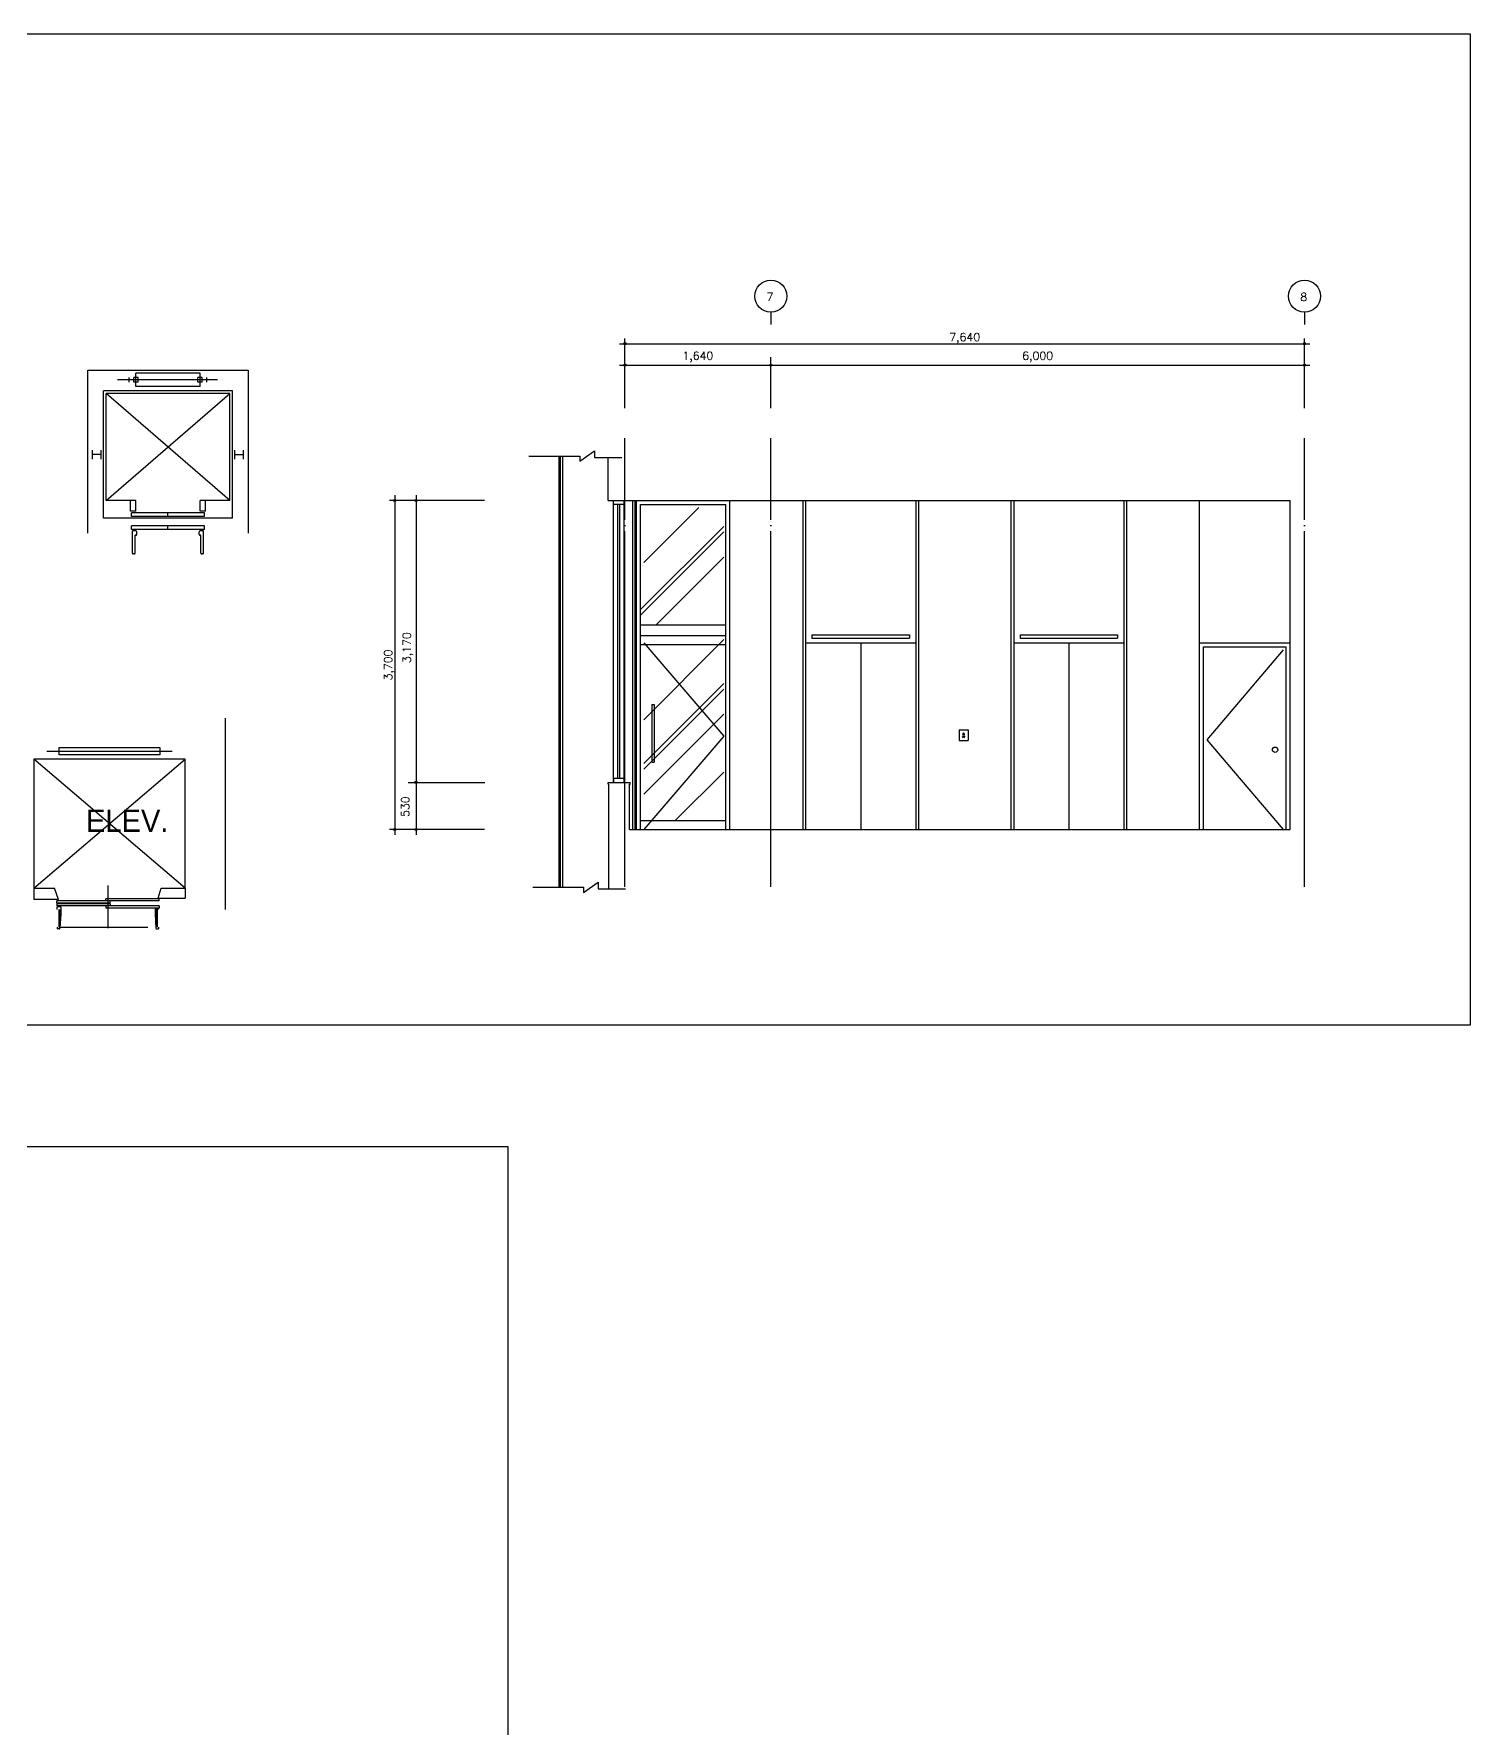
# Model space of a CAD drawing. Extents: x 25317 to 81441, y -31399 to 8952.
# Drawn here: x 65295 to 81441, y -10101 to 8952 of the extents above; entities that cross this region are included whole.
import ezdxf
from ezdxf.enums import TextEntityAlignment as Align

# ---------------------------------------------------------------- set-up
doc = ezdxf.new("R2010")
doc.units = 0
doc.header["$LTSCALE"] = 500
doc.header["$MEASUREMENT"] = 0
doc.linetypes.add('CEN1', pattern=[8.25, 8, -0.125, 0, -0.125])
doc.linetypes.add('HIDDEN', pattern=[0.375, 0.25, -0.125])
doc.layers.get('0').update_dxf_attribs({"linetype": 'CONTINUOUS'})
for name, color, linetype in [('1', 10, 'CEN1'), ('2', 9, 'CONTINUOUS'), ('3', 40, 'CONTINUOUS'), ('31', 54, 'CONTINUOUS'), ('32', 11, 'CONTINUOUS'), ('4', 200, 'CONTINUOUS'), ('5', 106, 'CONTINUOUS'), ('6', 50, 'CONTINUOUS'), ('7', 140, 'CONTINUOUS'), ('8', 254, 'CONTINUOUS'), ('ELEV', 7, 'CONTINUOUS'), ('TEXT', 5, 'CONTINUOUS'), ('WAL2', 7, 'CONTINUOUS'), ('건축', 253, 'CONTINUOUS')]:
    doc.layers.add(name, color=color, linetype=linetype)
doc.layers.add('WAL', color=2, linetype='CONTINUOUS', lineweight=40)
doc.styles.add('HS', font='romans', dxfattribs={"bigfont": 'hs'})
doc.styles.add('STYLE1', font='Gulim.ttf')

# ---------------------------------------------------------------- blocks, each defined once
blk = doc.blocks.new('DOT')
at = {"layer": '3'}
blk.add_circle((0, 0), 40, dxfattribs=at)

msp = doc.modelspace()

# ---------------------------------------------------------------- linework, layer by layer
at = {"color": 4}
for p, q in [((65295, 795), (65295, -655)), ((66995, 795), (65295, 795)), ((66995, -655), (66995, 795)), ((65295, -655), (65527, -655)), ((65295, -655), (65295, -784)), ((66727, -655), (66995, -655)), ((66995, -655), (66995, -766)), ((65570, -784), (65295, -784)), ((66691, -766), (66995, -766))]:
    msp.add_line(p, q, dxfattribs=at)
at = {"color": 1}
for p, q in [((65295, -655), (66995, 795)), ((66995, -655), (65295, 795)), ((65440, 886), (66850, 886)), ((66127, -625), (66127, -1106))]:
    msp.add_line(p, q, dxfattribs=at)
at = {"color": 4, "ltscale": 10}
for p, q in [((65570, -784), (65527, -655)), ((66691, -766), (66727, -655)), ((66702, -799), (65552, -799)), ((65552, -824), (65552, -799)), ((66152, -824), (65552, -824)), ((66152, -830), (65552, -830)), ((65552, -830), (65552, -855)), ((66702, -855), (65552, -855)), ((66102, -799), (66102, -774)), ((66702, -774), (66102, -774)), ((66102, -855), (66102, -880)), ((66702, -880), (66102, -880)), ((66152, -824), (66152, -799)), ((66152, -830), (66152, -855)), ((66702, -799), (66702, -774)), ((66702, -855), (66702, -880))]:
    msp.add_line(p, q, dxfattribs=at)
at = {"color": 6, "ltscale": 10}
for p, q in [((65557, -893), (65557, -864)), ((65597, -864), (65557, -864)), ((65597, -943), (65588, -1103)), ((65597, -864), (65597, -943)), ((66657, -885), (66657, -943)), ((66657, -885), (66697, -885)), ((66657, -943), (66667, -1103)), ((66697, -893), (66697, -885)), ((65557, -1093), (65557, -1113)), ((65578, -1113), (65557, -1113)), ((66677, -1113), (66697, -1113)), ((66697, -1093), (66697, -1113))]:
    msp.add_line(p, q, dxfattribs=at)
for points in [[(48786, 8952), (81441, 8952), (81441, -2197), (48786, -2197)], [(49394, -3560), (70624, -3560), (70624, -31399), (49394, -31399)]]:
    msp.add_lwpolyline(points, close=True)
at = {"color": 4}
msp.add_lwpolyline([(66709, 845), (65580, 845), (65580, 926), (66709, 926)], close=True, dxfattribs=at)
at = {"color": 6, "ltscale": 10}
for centre, start, end in [((65578, -1103), 270, 356.6335), ((66677, -1103), 183.3665, 270)]:
    msp.add_arc(centre, 10, start, end, dxfattribs=at)
at = {"layer": '1'}
for p, q in [((71939, -639), (71939, 4406)), ((73579, -639), (73579, 4406)), ((79579, -639), (79579, 4406))]:
    msp.add_line(p, q, dxfattribs=at)
at = {"layer": '2'}
for p, q in [((71199, -644), (71199, 4204)), ((71749, 3705), (71749, 4187)), ((71749, 3705), (79419, 3705)), ((72069, 5), (72069, 3705)), ((79419, 5), (79419, 3705)), ((69504, 535), (70363, 535)), ((71749, 535), (71999, 535)), ((71749, 515), (71749, 535)), ((71749, 515), (71759, 515)), ((71759, -661), (71759, 515)), ((71989, 5), (71989, 515)), ((71989, 515), (71999, 515)), ((71999, 515), (71999, 535)), ((71989, 5), (79419, 5))]:
    msp.add_line(p, q, dxfattribs=at)
at = {"layer": '3'}
msp.add_line((78399, 5), (78399, 3705), dxfattribs=at)
at = {"layer": '31'}
for p, q in [((73939, 3705), (73939, 5)), ((73970, 3705), (73970, 5)), ((75210, 3705), (75210, 5)), ((75239, 3705), (75239, 5)), ((76279, 3705), (76279, 5)), ((76310, 3705), (76310, 5)), ((77548, 3705), (77548, 5)), ((77579, 3705), (77579, 5)), ((73970, 2105), (75210, 2105)), ((74042, 2195), (75138, 2195)), ((74042, 2195), (74042, 2155)), ((74042, 2155), (75138, 2155)), ((75138, 2195), (75138, 2155)), ((76310, 2105), (77548, 2105)), ((76381, 2195), (77477, 2195)), ((76381, 2195), (76381, 2155)), ((76381, 2155), (77477, 2155)), ((77477, 2195), (77477, 2155))]:
    msp.add_line(p, q, dxfattribs=at)
at = {"layer": '32'}
for p, q in [((74590, 2105), (74590, 5)), ((76929, 2105), (76929, 5))]:
    msp.add_line(p, q, dxfattribs=at)
at = {"layer": '4'}
for p, q in [((75697, 1125), (75797, 1125)), ((75697, 1125), (75697, 1005)), ((75697, 1005), (75797, 1005)), ((75747, 1094), (75734, 1075)), ((75734, 1075), (75759, 1075)), ((75734, 1055), (75759, 1055)), ((75747, 1036), (75734, 1055)), ((75759, 1075), (75747, 1094)), ((75759, 1055), (75747, 1036)), ((75797, 1125), (75797, 1005))]:
    msp.add_line(p, q, dxfattribs=at)
at = {"layer": '5'}
for p, q in [((70859, 4204), (71431, 4204)), ((71214, -644), (71214, 4204)), ((71242, -644), (71242, 4204)), ((71431, 4146), (71597, 4262)), ((71431, 4204), (71431, 4146)), ((71597, 4262), (71597, 4187)), ((71597, 4187), (71903, 4187)), ((72027, 5), (72027, 3705)), ((72056, 5), (72056, 3705)), ((72150, 3006), (72769, 3625)), ((72114, 2478), (73050, 3414)), ((72114, 2415), (73050, 3351)), ((72290, 2307), (73050, 3067)), ((72150, 1240), (73050, 2140)), ((72150, 2105), (73050, 1055)), ((79339, 2025), (78479, 1015)), ((72150, 748), (73050, 1648)), ((72150, 685), (73050, 1585)), ((72150, 401), (73050, 1301)), ((73050, 1055), (72150, 5)), ((78479, 1015), (79339, 5)), ((72505, 105), (73050, 651)), ((70902, -644), (71474, -644)), ((71474, -702), (71640, -586)), ((71474, -644), (71474, -702)), ((71640, -586), (71640, -661)), ((71640, -661), (71946, -661))]:
    msp.add_line(p, q, dxfattribs=at)
at = {"layer": '6'}
for p, q in [((71811, 3660), (71811, 3705)), ((71931, 3660), (71811, 3660)), ((71931, 3660), (71931, 3705)), ((72114, 5), (72114, 3660)), ((72114, 3660), (73074, 3660)), ((73074, 5), (73074, 3660)), ((73119, 5), (73119, 3705)), ((72114, 2307), (73074, 2307)), ((72114, 2187), (73074, 2187)), ((78399, 2105), (79419, 2105)), ((72114, 2087), (73074, 2087)), ((78444, 2060), (79374, 2060)), ((78444, 5), (78444, 2060)), ((79374, 5), (79374, 2060)), ((71811, 580), (71811, 535)), ((71931, 580), (71811, 580)), ((71931, 580), (71931, 535)), ((72114, 105), (73074, 105))]:
    msp.add_line(p, q, dxfattribs=at)
at = {"layer": '7'}
for p, q in [((71811, 535), (71811, 3660)), ((71861, 580), (71861, 3660)), ((71881, 580), (71881, 3660)), ((71931, 535), (71931, 3660)), ((72241, 1411), (72241, 761)), ((72241, 1411), (72266, 1411)), ((72266, 1411), (72266, 761)), ((72241, 761), (72266, 761))]:
    msp.add_line(p, q, dxfattribs=at)
at = {"layer": '8'}
for p, q in [((73579, 5823), (73579, 5683)), ((79579, 5823), (79579, 5683)), ((71939, 4745), (71939, 5528)), ((79579, 4745), (79579, 5528)), ((71879, 5468), (79639, 5468)), ((71879, 5228), (79639, 5228)), ((73579, 4745), (73579, 5318)), ((70360, 3705), (69291, 3705)), ((69351, 3765), (69351, -55)), ((69591, 3765), (69591, -55)), ((70360, 5), (69291, 5))]:
    msp.add_line(p, q, dxfattribs=at)
for centre, radius in [((73579, 6003), 180), ((79579, 6003), 180), ((79248, 902), 30)]:
    msp.add_circle(centre, radius, dxfattribs=at)
at = {"layer": 'ELEV'}
for p, q in [((65902, 3339), (65902, 5169)), ((65902, 5169), (67702, 5169)), ((67702, 5169), (67702, 3339)), ((67360, 5062), (66234, 5062)), ((66367, 5037), (66367, 5087)), ((66467, 5087), (66417, 5087)), ((66417, 5037), (66417, 5087)), ((66467, 5037), (66417, 5037)), ((67162, 5137), (66442, 5137)), ((66442, 4987), (66442, 5137)), ((67162, 4987), (66442, 4987)), ((66467, 5037), (66467, 5087)), ((67137, 5037), (67137, 5087)), ((67187, 5087), (67137, 5087)), ((67187, 5037), (67137, 5037)), ((67162, 4987), (67162, 5137)), ((67187, 5037), (67187, 5087)), ((67237, 5037), (67237, 5087)), ((66077, 3505), (66077, 4937)), ((67527, 4937), (66077, 4937)), ((66107, 3705), (67497, 4907)), ((67497, 3705), (66107, 4907)), ((66107, 3705), (66107, 4907)), ((67497, 4907), (66107, 4907)), ((67497, 3705), (67497, 4907)), ((67527, 3505), (67527, 4937)), ((65952, 4171), (65952, 4271)), ((66052, 4221), (65952, 4221)), ((66052, 4171), (66052, 4271)), ((67552, 4171), (67552, 4271)), ((67552, 4221), (67652, 4221)), ((67652, 4171), (67652, 4271)), ((66442, 3705), (66107, 3705)), ((66382, 3585), (66382, 3705)), ((66442, 3585), (66442, 3705)), ((67497, 3705), (67162, 3705)), ((67162, 3585), (67162, 3705)), ((67222, 3585), (67222, 3705)), ((67527, 3505), (66077, 3505)), ((66442, 3585), (66382, 3585)), ((67212, 3565), (66392, 3565)), ((66392, 3525), (66392, 3565)), ((67212, 3525), (66392, 3525)), ((66802, 3525), (66802, 3565)), ((67222, 3585), (67162, 3585)), ((67212, 3525), (67212, 3565)), ((67212, 3419), (66392, 3419)), ((66392, 3379), (66392, 3419)), ((67212, 3379), (66392, 3379)), ((66442, 3364), (66402, 3364)), ((66402, 3114), (66402, 3364)), ((66442, 3314), (66432, 3314)), ((66432, 3114), (66432, 3314)), ((66452, 3324), (66452, 3354)), ((66802, 3379), (66802, 3419)), ((67152, 3324), (67152, 3354)), ((67202, 3364), (67162, 3364)), ((67172, 3314), (67162, 3314)), ((67172, 3114), (67172, 3314)), ((67202, 3114), (67202, 3364)), ((67212, 3379), (67212, 3419)), ((66422, 3104), (66412, 3104)), ((67192, 3104), (67182, 3104))]:
    msp.add_line(p, q, dxfattribs=at)
for centre, start, end in [((66442, 3354), 0, 90), ((66442, 3324), 270, 0), ((67162, 3354), 90, 180), ((67162, 3324), 180, 270), ((66412, 3114), 180, 270), ((66422, 3114), 270, 0), ((67182, 3114), 180, 270), ((67192, 3114), 270, 0)]:
    msp.add_arc(centre, 10, start, end, dxfattribs=at)
at = {"layer": 'WAL', "ltscale": 10}
for p, q in [((65577, -893), (65577, -1093)), ((66677, -893), (66677, -1093))]:
    msp.add_line(p, q, dxfattribs=at)
at = {"layer": 'WAL2', "color": 7, "linetype": 'HIDDEN', "ltscale": 8}
msp.add_line((65577, -1093), (66677, -1093), dxfattribs=at)
at = {"layer": '건축', "linetype": 'Continuous'}
msp.add_line((67445, 1257), (67445, -893), dxfattribs=at)

# ---------------------------------------------------------------- block references
at = {"layer": '8', "xscale": 0.3000000000029104, "yscale": 0.3000000000029104, "zscale": 0.3}
for p in [(71939, 5468), (79579, 5468), (71939, 5228), (73579, 5228), (79579, 5228), (69351, 3705), (69591, 3705), (69591, 535), (69351, 5), (69591, 5)]:
    msp.add_blockref('DOT', p, dxfattribs=at)

# ---------------------------------------------------------------- texts
at = {"layer": '8', "color": 141, "style": 'HS'}
for s, p in [('7', (73570, 5949)), ('8', (79570, 5949)), ('7,640', (75759, 5498)), ('1,640', (72759, 5288)), ('6,000', (76579, 5288))]:
    msp.add_text(s, height=90, dxfattribs=at).set_placement(p, align=Align.CENTER)
for s, p in [('3,170', (69531, 2050)), ('3,700', (69321, 1855)), ('530', (69514, 262))]:
    msp.add_text(s, height=90, rotation=90, dxfattribs=at).set_placement(p, align=Align.CENTER)
at = {"layer": 'TEXT', "color": 4, "ltscale": 10, "style": 'STYLE1'}
msp.add_text('ELEV.', height=250, dxfattribs=at).set_placement((65880, -22))

doc.saveas('drawing.dxf')
